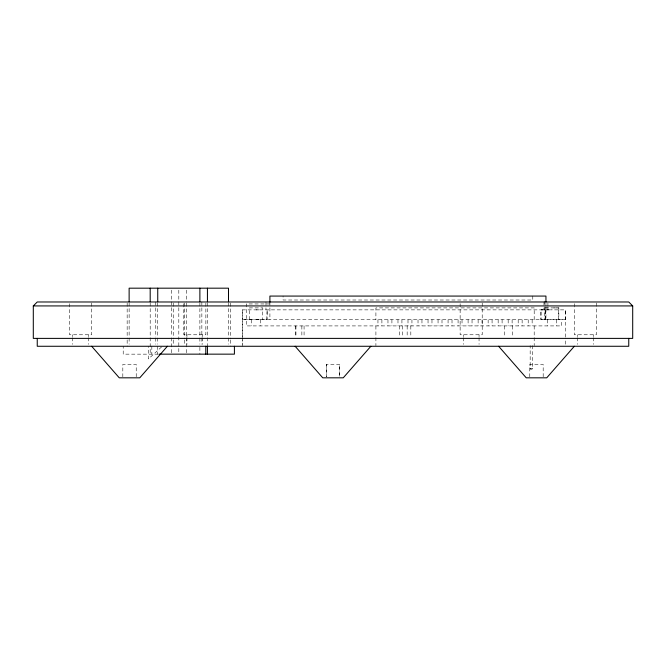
<?xml version="1.0" encoding="UTF-8"?>
<svg xmlns="http://www.w3.org/2000/svg" width="666" height="666" viewBox="0 0 666 666"><rect width="100%" height="100%" fill="white"/><g stroke="black" fill="none" stroke-linecap="round" stroke-linejoin="round"><path stroke-width="0.5" stroke-dasharray="3.33 2.5" d="M242.299 346.27L242.299 340.143M242.299 339.127L242.299 309.873L552.131 309.865M326.298 364.41L326.298 376.79L326.298 364.41L339.702 364.41L339.702 376.79L339.702 364.41M545.154 319.73L545.154 307.9L550.674 307.908M558.566 319.73L558.333 307.9L558.841 307.908L558.841 319.73L558.333 319.73L558.841 319.73M565.659 344.23L565.659 338.103M565.659 337.088L565.667 309.873L551.864 309.873M532.7 345.629L532.7 368.781L530.76 369.38L530.169 368.781L530.169 345.629M161.572 346.936L148.451 358.941L148.451 346.27M249.625 319.73L249.4 307.9L262.812 307.9L262.579 319.73M266.766 319.73L267.141 309.873L267.141 319.73L242.299 319.73L565.667 319.73L565.659 309.865M550.674 309.865L541.092 309.865L541.092 319.73M545.429 319.73L545.654 307.908M269.905 303.954L246.245 303.954L246.245 325.915L561.721 325.915L561.721 319.73M545.154 307.9L558.841 307.908M553.871 307.908L558.607 307.908M565.659 319.73L540.817 319.73L540.817 309.873L542.299 309.873M158.225 354.154L123.21 354.154L123.21 346.27M530.169 368.781L532.7 368.781M256.102 309.873L258.957 309.873M256.102 319.73L258.957 319.73M596.42 303.005L596.42 334.773L574.333 334.773L574.333 303.005M593.264 334.773L593.264 336.688M593.264 337.645L593.264 344.355M577.489 334.773L577.489 336.688M577.489 337.645L577.489 344.355M556.293 319.73L556.293 325.915M547.918 302.972L547.918 309.873M547.427 319.73L547.427 325.915M545.945 302.972L545.945 319.73M544.563 301.049L544.563 319.73M543.972 301.981L543.972 309.873M543.181 376.79L543.181 364.41L529.778 364.41L529.778 376.79M534.19 319.73L534.19 307.9L375.907 307.9L375.907 319.73M534.19 325.915L534.19 345.629M532.783 296.07L532.783 300.008L283.067 300.008L283.067 296.07M532.142 319.73L532.142 325.915M528.196 319.73L528.196 325.915M522.127 319.73L522.127 325.915M518.181 319.73L518.181 325.915M512.703 325.915L512.703 336.705M512.112 319.73L512.112 325.915M508.166 319.73L508.166 325.915M504.337 325.915L504.337 336.705M502.097 319.73L502.097 325.915M498.151 319.73L498.151 325.915M492.074 319.73L492.074 325.915M488.136 319.73L488.136 325.915M482.209 303.005L482.209 334.773L460.131 334.773L460.131 303.005M482.059 319.73L482.059 325.915M479.054 334.773L479.054 336.688M479.054 337.645L479.054 344.355M478.121 319.73L478.121 325.915M472.044 319.73L472.044 325.915M468.098 319.73L468.098 325.915M463.286 334.773L463.286 336.688M463.286 337.645L463.286 344.355M462.029 319.73L462.029 325.915M458.083 319.73L458.083 325.915M452.014 319.73L452.014 325.915M448.068 319.73L448.068 325.915M441.999 319.73L441.999 325.915M438.053 319.73L438.053 325.915M431.976 319.73L431.976 325.915M428.038 319.73L428.038 325.915M421.961 319.73L421.961 325.915M418.023 319.73L418.023 325.915M411.946 319.73L411.946 325.915M410.822 325.915L410.822 336.705M408 319.73L408 325.915M407.159 325.915L407.159 336.705M402.455 325.915L402.455 336.705M401.931 319.73L401.931 325.915M399.508 325.915L399.508 336.705M397.985 319.73L397.985 325.915M391.916 319.73L391.916 325.915M387.97 319.73L387.97 325.915M381.901 319.73L381.901 325.915M377.955 319.73L377.955 325.915M375.907 325.915L375.907 345.629M304.071 325.915L304.071 336.705M301.865 325.915L301.865 336.705M295.945 325.915L295.945 336.705M295.704 325.915L295.704 336.705M269.905 301.981L269.905 319.73M265.959 301.981L265.959 309.873M260.539 319.73L260.539 325.915M251.665 319.73L251.665 325.915M242.299 309.873L242.299 337.079M242.299 338.103L242.299 344.23M230.469 303.013L230.469 339.061M230.469 340.093L230.469 346.27M228.496 302.705L228.496 336.938M228.496 337.97L228.496 344.197M207.434 302.705L207.434 346.27M205.869 303.005L205.869 334.773L183.791 334.773L183.791 303.005M202.714 334.773L202.714 336.688M202.714 337.645L202.714 344.355M201.856 301.981L201.856 337.004M201.856 338.028L201.856 344.214M199.883 302.705L199.883 336.938M199.883 337.97L199.883 344.197M199.883 347.261L199.883 354.154M186.946 334.773L186.946 336.688M186.946 337.645L186.946 344.355M186.363 290.151L186.363 301.981M186.363 303.005L186.363 336.763M186.363 337.787L186.363 353.138M184.39 303.013L184.39 339.061M184.39 340.093L184.39 344.214M178.813 290.151L178.813 353.138M173.235 303.013L173.235 339.061M173.235 340.093L173.235 344.214M171.262 290.151L171.262 336.763M171.262 337.787L171.262 353.138M157.742 302.705L157.742 336.938M157.742 337.97L157.742 344.197M157.742 346.27L157.742 354.154M155.769 301.981L155.769 337.004M155.769 338.028L155.769 344.214M151.831 346.27L151.831 354.154M150.191 302.705L150.191 354.154M136.222 376.79L136.222 364.41L122.819 364.41L122.819 376.79M129.129 302.705L129.129 336.938M129.129 337.97L129.129 344.197M127.156 303.013L127.156 339.061M127.156 340.093L127.156 346.27M91.667 303.005L91.667 334.773L69.58 334.773L69.58 303.005M88.511 334.773L88.511 336.688M88.511 337.645L88.511 344.355M72.736 334.773L72.736 336.688M72.736 337.645L72.736 344.355"/><path stroke-width="1" d="M167.374 346.27L139.768 377.822L119.264 377.822L91.667 346.27M370.854 346.27L343.256 377.822L322.744 377.822L295.146 346.27M574.333 346.27L546.736 377.822L526.232 377.822L498.626 346.27M33.3 305.927L37.246 301.981L628.754 301.981L632.7 305.927L632.7 338.386L33.3 338.386L33.3 305.927L632.7 305.927M159.091 354.154L234.415 354.154L234.415 346.27M628.754 338.386L628.754 346.27L37.246 346.27L37.246 338.386M545.945 301.981L545.945 296.07L269.905 296.07L269.905 302.239M228.496 301.665L228.496 288.178L129.129 288.178L129.129 301.665M207.434 288.178L207.434 301.665M207.434 346.27L207.434 354.154M205.794 346.27L205.794 354.154M199.883 288.178L199.883 301.665M157.742 288.178L157.742 301.665M150.191 288.178L150.191 301.665"/></g></svg>
